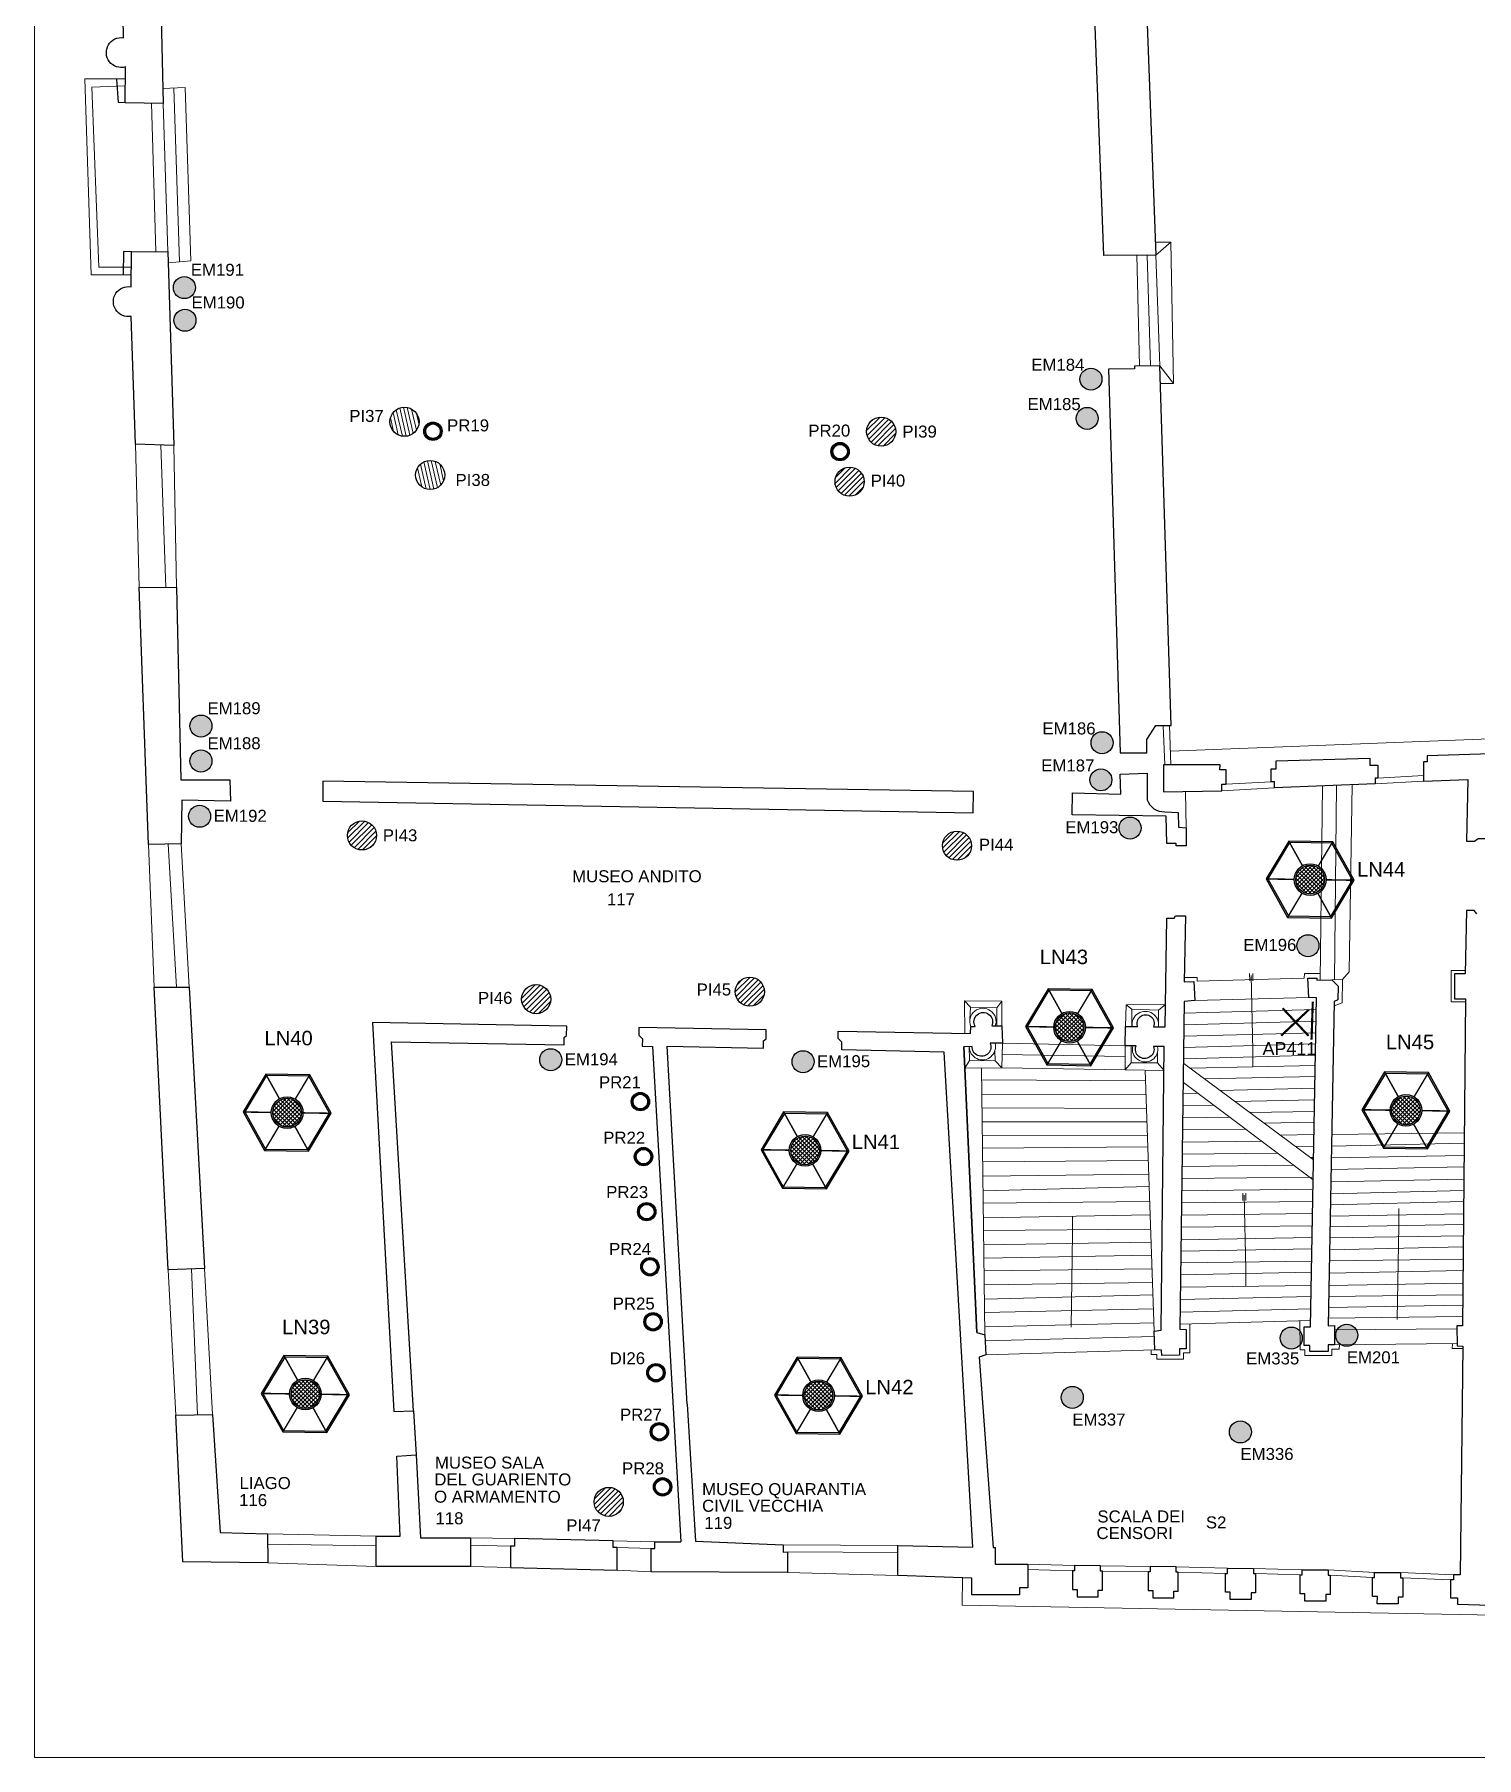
# Model space of a CAD drawing. Header units: metres. Extents: x 13 to 11853, y -8378 to 22.
# Drawn here: x 13 to 3615, y -8378 to -4073 of the extents above; entities that cross this region are included whole.
import ezdxf
from ezdxf.enums import TextEntityAlignment as Align

# ---------------------------------------------------------------- set-up
doc = ezdxf.new("R2010")
doc.units = ezdxf.units.M
doc.header["$LTSCALE"] = 0.0125
for name, color, linetype in [('CODICE EMERGENZE', 190, 'Continuous'), ('CODICE LAMPADINE', 150, 'Continuous'), ('LAMPADE DI EMERGENZA', 3, 'Continuous')]:
    doc.layers.add(name, color=color, linetype=linetype)
for name, color, linetype, lineweight in [('LAMPADINE', 30, 'Continuous', 30), ('MURI', 7, 'Continuous', 9), ('VANI', 66, 'Continuous', 9)]:
    doc.layers.add(name, color=color, linetype=linetype, lineweight=lineweight)
doc.styles.add('ducale_200', font='ARIAL.TTF', dxfattribs={"height": 1})
doc.styles.get("Standard").update_dxf_attribs({"font": 'romans.shx'})

# ---------------------------------------------------------------- blocks, each defined once
blk = doc.blocks.new('PIANTANA')
at = {"lineweight": 0}
h = blk.add_hatch(dxfattribs=at)
h.set_pattern_fill('ANSI31', color=256, scale=600, style=0)
h.set_pattern_definition([(45, (37136.21, 23067.97), (-53.03301, 53.03301), [])])
edge = h.paths.add_edge_path()
edge.add_arc((14258, -2729), 291, 0, 360)
blk.add_circle((14258, -2729), 291)
blk = doc.blocks.new('LANTERNA')
at = {"linetype": 'Continuous'}
h = blk.add_hatch(color=256, dxfattribs=at)
h.paths.add_polyline_path([(65.31, -45.84, 1), (69.69, -45.84, 1)])
h.paths.add_polyline_path([(69.48, -45.84, -1), (65.51, -45.84, -1)], flags=16)
h = blk.add_hatch(dxfattribs=at)
h.set_pattern_fill('ANSI37', color=256, scale=3.214976, style=0)
h.set_pattern_definition([(45, (-226.14574, -312.50277), (-0.2841664, 0.2841664), []), (135, (-226.14574, -312.50277), (-0.2841664, -0.2841664), [])])
edge = h.paths.add_edge_path()
edge.add_arc((67.5, -45.84), 1.98, 0, 360)
at = {"layer": 'LAMPADINE'}
h = blk.add_hatch(color=14, dxfattribs=at)
h.paths.add_polyline_path([(70.35, -50.95), (73.35, -45.93), (70.5, -40.81), (64.65, -40.72), (61.64, -45.75), (64.49, -50.87)], flags=16)
h.paths.add_polyline_path([(70.46, -51.16), (73.59, -45.93), (70.62, -40.61), (64.54, -40.52), (61.41, -45.75), (64.38, -51.06)])
at = {"linetype": 'Continuous'}
for radius in [2.19, 1.98]:
    blk.add_circle((67.5, -45.84), radius, dxfattribs=at)
at = {"layer": 'LAMPADINE', "color": 14, "const_width": 0.2}
for points in [[(64.54, -40.52), (66.43, -43.92)], [(70.62, -40.61), (68.62, -43.96)], [(61.41, -45.75), (65.31, -45.81)], [(66.37, -47.72), (64.38, -51.06)], [(69.69, -45.87), (73.59, -45.93)], [(68.57, -47.75), (70.46, -51.16)]]:
    blk.add_lwpolyline(points, dxfattribs=at)
at = {"layer": 'LAMPADINE', "color": 14}
for points in [[(70.46, -51.16), (73.59, -45.93), (70.62, -40.61), (64.54, -40.52), (61.41, -45.75), (64.38, -51.06)], [(70.35, -50.95), (73.35, -45.93), (70.5, -40.81), (64.65, -40.72), (61.64, -45.75), (64.49, -50.87)]]:
    blk.add_lwpolyline(points, close=True, dxfattribs=at)
blk = doc.blocks.new('FB')
h = blk.add_hatch(color=256)
edge = h.paths.add_edge_path(flags=16)
edge.add_arc((323.34, 430.98), 1.01, 0, 360)
edge = h.paths.add_edge_path()
edge.add_arc((323.34, 430.98), 1.27, 0, 360)
for radius in [1.27, 1.01]:
    blk.add_circle((323.34, 430.98), radius)
blk = doc.blocks.new('re')
at = {"const_width": 0.3}
for points in [[(51.55, 419.05), (51.66, 413.81)], [(55.72, 418.12), (52.08, 414.34)], [(52.09, 417.95), (55.87, 414.31)]]:
    blk.add_lwpolyline(points, dxfattribs=at)

msp = doc.modelspace()

# ---------------------------------------------------------------- hatches: boundary and pattern name
at = {"layer": 'LAMPADE DI EMERGENZA'}
for points in [[(359.8, -4705.5, 1), (414.8, -4705.5, 1)], [(361.4, -4787.2, 1), (416.3, -4787.2, 1)], [(2624.6, -4934.3, 1), (2679.6, -4934.3, 1)], [(2615.3, -5032.4, 1), (2670.2, -5032.4, 1)], [(401.3, -5800.8, 1), (456.3, -5800.8, 1)], [(2652.5, -5842.6, 1), (2707.5, -5842.6, 1)], [(401.3, -5888.2, 1), (456.3, -5888.2, 1)], [(2649.5, -5935.3, 1), (2704.4, -5935.3, 1)], [(397.9, -6026.3, 1), (452.9, -6026.3, 1)], [(2722.2, -6055.6, 1), (2777.1, -6055.6, 1)], [(3166.8, -6349.6, 1), (3221.8, -6349.6, 1)], [(1275.1, -6634.5, 1), (1330.1, -6634.5, 1)], [(1905.4, -6639.4, 1), (1960.3, -6639.4, 1)], [(3125.2, -7329.8, 1), (3180.2, -7329.8, 1)], [(3263.7, -7322.7, 1), (3318.7, -7322.7, 1)], [(2578, -7478, 1), (2633, -7478, 1)], [(2998, -7564.2, 1), (3053, -7564.2, 1)]]:
    msp.add_hatch(color=256, dxfattribs=at).paths.add_polyline_path(points)

# ---------------------------------------------------------------- linework, layer by layer
for centre in [(387.3, -4705.5), (388.8, -4787.2), (2652.1, -4934.3), (2642.7, -5032.4), (428.8, -5800.8), (2680, -5842.6), (428.8, -5888.2), (2676.9, -5935.3), (425.4, -6026.3), (2749.7, -6055.6), (3194.3, -6349.6), (1302.6, -6634.5), (1932.9, -6639.4), (3152.7, -7329.8), (3291.2, -7322.7), (2605.5, -7478), (3025.5, -7564.2)]:
    msp.add_circle(centre, 27.5, dxfattribs=at)
at = {"layer": 'MURI', "color": 252}
for p, q in [((2832.6, -5800), (2836.4, -5897)), ((2832.6, -5800), (2836.4, -5897)), ((2848.4, -5799.1), (2851.9, -5897.4)), ((2848.4, -5799.1), (2851.9, -5897.4)), ((1883.6, -7845.9), (2169.9, -7848.3)), ((1894.2, -7863.4), (2169.9, -7865.8)), ((1894.2, -7915.2), (2169.9, -7922.7))]:
    msp.add_line(p, q, dxfattribs=at)
at = {"layer": 'MURI', "linetype": 'ByBlock', "lineweight": 30}
for p, q in [((3200.8, -7301.4), (3215.6, -6479.9)), ((3200.8, -7301.4), (3215.6, -6479.9)), ((1840.8, -6559.8), (1522.4, -6553.8)), ((1522.4, -6553.8), (1522.4, -6573.4)), ((1522.4, -6573.4), (1531.6, -6581.9)), ((1531.6, -6581.9), (1531.3, -6600.9)), ((1834.4, -6587), (1840.4, -6582.3)), ((1840.4, -6582.3), (1840.8, -6559.8)), ((1531.3, -6600.9), (1556.5, -6601.6)), ((1556.5, -6601.6), (1627.8, -7838.8)), ((1593.1, -6600.9), (1834.4, -6605.9)), ((1643.8, -7494.7), (1593.1, -6600.9)), ((1834.4, -6605.9), (1834.4, -6587)), ((2367.4, -7315.7), (2334.7, -6602.6)), ((2367.4, -7315.7), (2334.7, -6602.6)), ((1643.8, -7494.7), (1664, -7837.1)), ((1553.4, -7855.5), (1563, -7855.5)), ((1553.4, -7913.5), (1553.4, -7855.5)), ((1563, -7838.8), (1627.8, -7838.8)), ((1563, -7855.5), (1563, -7838.8)), ((1664, -7837.1), (1883.6, -7845.9)), ((1883.6, -7845.9), (1883.6, -7864.3)), ((1883.6, -7864.3), (1894.2, -7863.4)), ((1894.2, -7863.4), (1894.2, -7915.2)), ((1894.2, -7915.2), (1553.4, -7913.5))]:
    msp.add_line(p, q, dxfattribs=at)
at = {"layer": 'MURI', "linetype": 'Continuous', "ltscale": 0.1}
msp.add_lwpolyline([(12.8, 22.4), (11852.8, 22.4), (11852.8, -8377.6), (12.8, -8377.6)], close=True, dxfattribs=at)
at = {"layer": 'MURI', "linetype": 'ByBlock', "lineweight": 30}
for points in [[(2813.8, -4624.5), (2684.6, -4625.7), (2640.3, -3457.7), (2709.5, -3454.9), (2709.5, -3448), (2770.3, -3448)], [(2824.4, -4901.1), (2761.2, -4901.5), (2761.2, -4908.6), (2696, -4909.4), (2725.1, -5868.2), (2791.5, -5868.2), (2792.1, -5834.4), (2814.1, -5799.4), (2852.6, -5799.4)], [(274.3, -5453.8), (367.4, -5455), (378.5, -5934.9), (500.9, -5934.9), (502.2, -5988.8), (380.9, -5986.4), (379.7, -6095.3), (297.6, -6096.6)], [(3110.8, -5955.5), (3110.8, -5940), (3102.5, -5940), (3102.5, -5908.1), (3115.2, -5908.1), (3115.2, -5888), (3348.5, -5881.3), (3348.5, -5898.8), (3368.5, -5898.8), (3368.5, -5930.7), (3362.2, -5930.7), (3362.2, -5945.6)], [(2974.6, -5898), (2833.6, -5898), (2833.6, -5965.3), (2979.4, -5962.5), (2979.4, -5946), (2989.9, -5946), (2989.9, -5910.5), (2974.4, -5910.5)], [(311.7, -6453.2), (398.9, -6453.2), (437.5, -7156), (346.9, -7159.4)], [(3193.7, -6431), (3216.8, -6431), (3216.8, -6435.4), (3253.9, -6434.9), (3269.9, -6450.9), (3269.1, -6484.8), (3259.6, -6489), (3244.7, -7298.9), (3260.6, -7298.5), (3260.3, -7346.9), (3244.8, -7346.9), (3244.8, -7363.2), (3198.8, -7363.2), (3198.8, -7348.3), (3184.5, -7348.3), (3185, -7301.4), (3200.8, -7301.4), (3215.6, -6479.9), (3215.6, -6479.9), (3196.2, -6479)], [(366, -7522.6), (457.2, -7520.6), (476.6, -7815.6), (595.1, -7818.5), (596, -7891.3), (383.4, -7888.4)], [(866.8, -7824.4), (926.8, -7824.4), (918, -7624.9), (966.6, -7621.1), (976.9, -7828.7), (1102.3, -7828.7), (1102.3, -7900.7), (866.3, -7900.7)], [(1212.1, -7830.7), (1212.1, -7849.3), (1202.3, -7849.3), (1202.3, -7902.8), (1468.1, -7909.3), (1468.1, -7852.6), (1458.4, -7852.6), (1458.4, -7836.4)], [(2605.9, -7957.9), (2617.8, -7957.9), (2617.6, -7976.4), (2670, -7976.4), (2670, -7959.5), (2681.2, -7959.5), (2681.2, -7911.7), (2675.7, -7911.7), (2675.7, -7898.5), (2610.7, -7898), (2610.7, -7911), (2605.9, -7911)], [(2870.3, -7914.3), (2864.8, -7914.3), (2864.8, -7901.1), (2799.8, -7900.7), (2799.8, -7913.6), (2795, -7913.6), (2795, -7960.6), (2806.9, -7960.6), (2806.7, -7979), (2859.1, -7979), (2859.1, -7962.2), (2870.3, -7962.2)], [(3000, -7964.5), (2988.1, -7964.5), (2988.1, -7917.6), (2992.9, -7917.6), (2992.9, -7904.6), (3057.9, -7905.1), (3057.9, -7918.3), (3063.4, -7918.3), (3063.4, -7966.1), (3052.2, -7966.1), (3052.2, -7983), (2999.8, -7983)], [(3186.5, -7968.5), (3174.6, -7968.5), (3174.6, -7921.6), (3179.4, -7921.6), (3179.4, -7908.6), (3244.4, -7909), (3244.4, -7922.3), (3249.8, -7922.3), (3249.8, -7970.1), (3238.7, -7970.1), (3238.7, -7987), (3186.2, -7987)], [(3367.6, -7975.1), (3355.8, -7975.1), (3355.8, -7928.2), (3360.6, -7928.2), (3360.6, -7915.2), (3425.5, -7915.6), (3425.5, -7928.9), (3431, -7928.9), (3431, -7976.7), (3419.8, -7976.7), (3419.8, -7993.6), (3367.4, -7993.6)]]:
    msp.add_lwpolyline(points, close=True, dxfattribs=at)
for points in [[(230.1, -3777.9), (323.6, -3780.6), (334.3, -4245.3), (239.6, -4244.3), (240.1, -4154.4, -1.240166), (235.3, -4081.3)], [(254.1, -4777.4, -1.200572), (254.1, -4703.7), (255.1, -4616.1), (345.7, -4615.1), (360.7, -5100), (265, -5097)], [(2840.3, -6026.1), (2605.1, -6022.9), (2605.9, -5968.1), (2726.5, -5971), (2725.2, -5921.4), (2792.8, -5918.9), (2792.8, -5984.8, 0.342639), (2836.5, -6014.8), (2870.1, -6017.1), (2870.9, -6053.3), (2890.1, -6055.5), (2890.3, -6099.7), (2889.9, -6099.7), (2865.3, -6099.8), (2865.1, -6094.2), (2841.4, -6094.2)], [(2769.1, -6551.7, -1.526171), (2808.2, -6552), (2837.7, -6551.9), (2841.4, -6280.5), (2859.9, -6280.5), (2859.9, -6280.5), (2863.5, -6274.6), (2888, -6274.6), (2885.2, -6439.6), (2909.4, -6438.7), (2911.3, -6486.1), (2884.6, -6488.9), (2874.2, -7307.3), (2889.9, -7308.1), (2890.1, -7357), (2873.3, -7357), (2873.3, -7372.8), (2828.9, -7373), (2828.4, -7359.9), (2811.5, -7359.4), (2810.2, -7312.6), (2827.8, -7310.4), (2835.4, -6601.2), (2835.4, -6601.2), (2808.8, -6601.6, -1.386979), (2764.7, -6600), (2737.3, -6600.1), (2738.7, -6551.3)], [(2362.7, -6551.2, -1.656898), (2404.1, -6549.9), (2429.6, -6549.9), (2430.8, -6592.7), (2400, -6592.7, -1.267683), (2355.2, -6601.3), (2334.7, -6602.6), (2367.4, -7315.7), (2387.2, -7321.5), (2389.7, -7371.4), (2373.2, -7377.3), (2407.9, -7853.1), (2412.5, -7853.2), (2412.5, -7894.7), (2494.6, -7894.7), (2494.6, -7953.6), (2473.4, -7953.6), (2473.4, -7971), (2354.5, -7971), (2354.5, -7929.5), (2169.9, -7922.7), (2169.9, -7848.3), (2357.1, -7852), (2285.2, -6615.2), (2029.4, -6610), (2029.7, -6590.2), (2020.5, -6581.7), (2020.5, -6563.2), (2350.9, -6569.2), (2351.8, -6551.2)]]:
    msp.add_lwpolyline(points, format="xyb", close=True, dxfattribs=at)
at = {"layer": 'MURI', "color": 252}
for points in [[(2850.7, -5863.8), (5524.6, -5760), (7553.5, -5706.6), (9306.8, -5668.1), (9264.4, -4110.3), (9290.1, -4108.9), (9294.1, -4114.5), (9313.3, -4114.5), (9317.6, -4108.7), (9902.5, -4074.8)], [(254.4, -4674), (154.3, -4674), (138.4, -4184.2), (239.9, -4184.2)], [(254.6, -4654.9), (173.2, -4654.9), (156.1, -4204.8), (239.8, -4201.2)], [(332.9, -4208.5), (389, -4206.1), (403.3, -4639), (346.6, -4643.4)], [(360.9, -4207.3), (374.9, -4641.2)], [(305.2, -4245), (316.4, -4615.4)], [(334.3, -4245.3), (345.7, -4615.1)], [(2825.8, -4945.5), (2858.3, -4945.5), (2851.5, -4592.3), (2812.6, -4592.3)], [(2813.8, -4624.5), (2851.5, -4592.3)], [(2773.8, -4901.4), (2766.8, -4624.9)], [(2801.1, -4901.2), (2792.3, -4624.7)], [(2824.4, -4901.1), (2813.8, -4624.5)], [(2824.4, -4901.1), (2858.3, -4945.5)], [(265, -5097), (274.3, -5453.8)], [(328.6, -5099), (341, -5454.7)], [(360.7, -5100), (367.4, -5455)], [(2989.9, -5946), (3102.5, -5940)], [(3362.2, -5945.6), (3483.3, -5938.7)], [(3368.5, -5930.7), (3483.3, -5924.6)], [(2890.1, -6055.5), (2888.3, -5964.3)], [(2979.4, -5962.5), (3110.8, -5955.5)], [(3225.1, -6435.3), (3230.4, -5950.8)], [(3260.8, -6434.7), (3265.5, -5949.4)], [(3305, -5947.8), (3296.8, -6414.9), (3280.6, -6434.4)], [(297.6, -6096.6), (311.7, -6453.2)], [(346.7, -6095.8), (367.3, -6453.2)], [(379.7, -6095.3), (398.9, -6453.2)], [(3185.2, -6430.6), (2917.2, -6438.5)], [(3048.6, -6419.2), (3048.7, -6437.5)], [(3056.6, -6652.5), (3056.5, -6611.2), (3052.6, -6424.4)], [(3056.4, -6419.2), (3056.5, -6437.4)], [(2337.3, -6569), (2336.6, -6487.3), (2429.6, -6488.1), (2429.6, -6549.9)], [(2350.8, -6503.4), (2336.6, -6487.3)], [(2417.3, -6504.4), (2429.6, -6488.1)], [(2738.7, -6551.3), (2740, -6497.6), (2838.5, -6496.3)], [(2754.3, -6508.5), (2740, -6497.6)], [(2911.3, -6486.1), (3196.2, -6479)], [(2349.7, -6534.1), (2350.8, -6503.4), (2417.3, -6504.4), (2417.4, -6549.9)], [(2820.8, -6542.2), (2821, -6510.9), (2754.3, -6508.5), (2754.2, -6551.5)], [(2883.8, -6547.6), (3214.6, -6538.5)], [(3215.1, -6508.6), (2884.2, -6518)], [(2883.5, -6575.8), (3214, -6567)], [(2337.2, -6655.4), (2429.2, -6654.7), (2430.8, -6592.7)], [(2412.3, -6611.5), (2413, -6637.1), (2348.8, -6636.3), (2348.1, -6601.7)], [(2429.5, -6621.4), (2737.7, -6626.3)], [(2430.8, -6592.7), (2737.3, -6600.1)], [(2737.3, -6600.1), (2738, -6659.8), (2834.8, -6661)], [(2752.3, -6600.1), (2752.3, -6642.3), (2818.7, -6642.3), (2818.7, -6613.9)], [(2882.8, -6632.5), (3213, -6622.9)], [(2883.1, -6603.5), (3213.5, -6594.7)], [(2413, -6637.1), (2429.2, -6654.7)], [(2738, -6659.8), (2429.2, -6654.7)], [(2818.7, -6642.3), (2834.8, -6661)], [(3208.3, -6884.5), (2884, -6643.6)], [(2900.6, -6655.9), (3212.6, -6649)], [(2788.2, -6687), (2379.3, -6684.7)], [(3207.4, -6934.4), (2883.4, -6691.5)], [(3212.1, -6676.7), (2935.6, -6681.9)], [(2975.7, -6711.7), (3211.6, -6705.1)], [(2379.7, -6721.3), (2789.5, -6722.5)], [(2790.7, -6756.5), (2380.1, -6754.5)], [(2958.7, -6748), (2881.3, -6748.8)], [(2918.8, -6718), (2881.7, -6718.4)], [(3012.7, -6739.2), (3211, -6734.4)], [(2791.8, -6789.3), (2380.6, -6789.3)], [(2998.7, -6777.9), (2880.9, -6779.2)], [(3049.4, -6766.4), (3210.5, -6763.6)], [(3210, -6790.4), (3085.2, -6793.1)], [(2381, -6824.4), (2793, -6822.6)], [(3078.6, -6837.8), (2880.1, -6840)], [(3038.6, -6807.9), (2880.5, -6809.6)], [(3125.5, -6823), (3209.5, -6821.1)], [(3584.3, -6842.6), (3252.9, -6850.2)], [(3584.6, -6816.9), (3253.5, -6821.3)], [(2794, -6851.8), (2381.4, -6855.5)], [(2795.2, -6886.4), (2381.8, -6889.3)], [(3118.6, -6867.8), (2879.7, -6870.4)], [(3163.3, -6851.1), (3208.9, -6850.2)], [(3200.6, -6878.7), (3208.4, -6878.6)], [(3252.4, -6879.4), (3584.1, -6873.9)], [(2796.4, -6920), (2382.3, -6925.4)], [(3204, -6927.6), (2879, -6931.2)], [(3158.5, -6897.7), (2879.4, -6900.8)], [(3251.9, -6908.8), (3583.8, -6902.4)], [(2382.7, -6961.6), (2797.5, -6951)], [(3204.3, -6958), (2878.6, -6961.6)], [(3031.2, -6967.5), (3031.3, -6985.8)], [(3039.1, -7200.7), (3039, -7159.5), (3035.2, -6972.7)], [(3038.9, -6967.4), (3039, -6985.7)], [(3583.2, -6961.1), (3250.7, -6969.4)], [(3251.3, -6939.3), (3583.5, -6933.1)], [(2383.1, -6993.1), (2798.8, -6988.2)], [(3204.7, -6988.4), (2878.2, -6992)], [(3250.2, -6997), (3583, -6989)], [(3420.9, -7005.9), (3420.9, -7049.8), (3417.5, -7283.4)], [(2800, -7022.2), (2383.6, -7029)], [(2384, -7061.1), (2801.2, -7057.3)], [(2606.4, -7025), (2606.4, -7068.9), (2603, -7302.5)], [(3205.3, -7049.2), (2877.4, -7052.8)], [(3205, -7018.8), (2877.8, -7022.4)], [(3249.2, -7051.6), (3582.5, -7046.3)], [(3249.7, -7024.9), (3582.7, -7019.3)], [(2384.4, -7096.5), (2802.4, -7090.6)], [(2877, -7084.3), (3204.8, -7078.8)], [(3581.9, -7101.9), (3248.2, -7109.1)], [(3582.2, -7074.2), (3248.7, -7079.7)], [(2803.5, -7123), (2384.8, -7129.8)], [(3203.7, -7137.7), (2876.3, -7142.2)], [(3204.3, -7107.1), (2876.7, -7112.3)], [(3247.7, -7136.9), (3581.6, -7133)], [(346.9, -7159.4), (366, -7522.6)], [(405.5, -7157.2), (420.2, -7521.4)], [(437.5, -7156), (457.2, -7520.6)], [(2804.7, -7156.6), (2385.2, -7162.1)], [(2875.9, -7171.7), (3203.2, -7165.4)], [(3581.4, -7161.1), (3247.1, -7167.3)], [(2805.9, -7190.7), (2385.7, -7196.4)], [(2807, -7221.7), (2386.1, -7232.7)], [(2875.2, -7233.2), (3202.2, -7225.6)], [(3202.6, -7198.7), (2875.5, -7202.8)], [(3580.8, -7221.9), (3246, -7226.1)], [(3581.1, -7192.3), (3246.6, -7198.3)], [(2808.2, -7256.8), (2386.5, -7266.1)], [(3201.6, -7256.5), (2874.8, -7264.8)], [(3580.6, -7247.3), (3245.5, -7253.7)], [(2809.4, -7291.8), (2387, -7302.1)], [(2874.4, -7295.4), (3200.9, -7285.8)], [(3245.1, -7279.8), (3580.3, -7275.9)], [(3566.3, -7306.4), (3260.5, -7309.1)], [(2388, -7336.5), (2810.5, -7326.1)], [(2811.5, -7359.4), (2389.7, -7371.4)], [(3260.3, -7346.9), (3566.7, -7343.6)], [(595.1, -7818.5), (866.8, -7824.4)], [(1102.3, -7828.7), (1212.1, -7830.7)], [(595.4, -7844.4), (866.6, -7848.9)], [(1202.3, -7849.3), (1102.3, -7847.2)], [(1458.4, -7836.4), (1563, -7838.8)], [(1553.4, -7855.5), (1468.1, -7852.6)], [(596, -7891.3), (866.3, -7900.7)], [(1102.3, -7900.7), (1202.3, -7902.8)], [(1468.1, -7909.3), (1553.4, -7913.5)], [(2494.6, -7894.7), (2610.7, -7898)], [(2605.9, -7911), (2494.6, -7908)], [(2675.7, -7898.5), (2799.8, -7900.7)], [(2681.2, -7911.7), (2795, -7913.6)], [(2864.8, -7901.1), (2992.9, -7904.6)], [(2988.1, -7917.6), (2870.3, -7914.3)], [(3057.9, -7905.1), (3179.4, -7908.6)], [(3174.6, -7921.6), (3063.4, -7918.3)], [(3244.4, -7909), (3360.6, -7915.2)], [(3425.5, -7915.6), (3557.7, -7921.2)], [(2331, -7928.6), (2330.8, -7996.9), (7254.9, -8089.2)], [(3355.8, -7928.2), (3249.8, -7922.3)], [(3550.5, -7933.9), (3431, -7928.9)]]:
    msp.add_lwpolyline(points, dxfattribs=at)
at = {"layer": 'MURI', "linetype": 'ByBlock', "lineweight": 30}
for points in [[(239.6, -4244.3), (222.5, -4243.4), (218.2, -4184.6)], [(255.1, -4616.1), (235.2, -4615.5), (234.5, -4674)], [(3492.2, -5875.5), (3492.2, -5889.9), (3483.3, -5889.9), (3483.3, -5938.7), (3594, -5934.5), (3590.5, -6088.4), (3610, -6088.4), (3619.3, -6081.7), (3647.4, -6081.7), (3650.3, -5932.4), (3723.8, -5929.6), (3719.8, -5884.9), (3705.6, -5884.9), (3705.6, -5868.4), (3492.2, -5875.5)], [(2358.7, -5964.1), (732.8, -5938.5), (732.8, -5988.2), (2357.8, -6017.3), (2358.7, -5964.6)], [(3615.9, -6269.8), (3609.2, -6261.8), (3590.1, -6261.8), (3587.3, -6420.2), (3560.6, -6420.2), (3560.5, -6482.4), (3587.7, -6482.4), (3580.1, -7299), (3566.3, -7299.4), (3566.8, -7349.4), (3580.9, -7350.4), (3574.9, -7921.4), (3557.7, -7921.2), (3557.7, -7933.9), (3550.5, -7933.9), (3550.5, -7978.6), (3567.7, -7978.6), (3567.7, -7994.9), (3677.7, -7997.7)], [(959.4, -7511.2), (904.8, -6590), (1336.3, -6597.5), (1336.3, -6578.7), (1342.3, -6573.9), (1342.8, -6550.4), (857, -6541.2), (910.9, -7513.5), (959.4, -7511.2)], [(959.4, -7511.2), (966.6, -7621.1)]]:
    msp.add_lwpolyline(points, dxfattribs=at)
at = {"layer": 'MURI'}
for points in [[(3587.5, -6411.2), (3552.3, -6411.5), (3552.1, -6490.2), (3587.6, -6490.2)], [(2917.2, -6438.5), (2917.2, -6429.2), (2885.4, -6429.3)], [(3185.2, -6430.6), (3185.7, -6419.3), (3225.3, -6419.3)], [(3253.9, -6434.9), (3280.6, -6434.4), (3279.5, -6491.9), (3259.4, -6499.9)], [(2821, -6510.9), (2838.5, -6496.3)], [(2348.8, -6636.3), (2337.2, -6655.4)], [(2378.9, -6655.1), (2387.2, -7321.5)], [(2752.3, -6642.3), (2738, -6659.8)], [(2787.3, -6660.4), (2810.2, -7312.6)], [(2802.7, -7359.9), (2802.7, -7371.1), (2816.3, -7371.1), (2816.3, -7382.4), (2883.2, -7382.2), (2883.5, -7366.9), (2899.3, -7366.9), (2899.4, -7294.6)], [(3174.2, -7286.5), (3174.6, -7359.2), (3186.5, -7359.2), (3186.5, -7373), (3254.1, -7373), (3254.1, -7357.7), (3272.4, -7357.7), (3273, -7346.8)], [(3555, -7343.8), (3554.9, -7355.5), (3580.8, -7356.1)]]:
    msp.add_lwpolyline(points, dxfattribs=at)
for centre, radius, start, end in [((2382.2, -6538.8), 32.8, 340.2973, 202.1393), ((2787.9, -6546.9), 33.2, 351.2272, 187.9285), ((2380.9, -6602), 32.8, 179.5349, 16.5186), ((2787.5, -6608.2), 31.8, 165.0998, 12.3532)]:
    msp.add_arc(centre, radius, start, end, dxfattribs=at)

# ---------------------------------------------------------------- block references
at = {"layer": 'LAMPADINE'}
for name, p, xscale, yscale, zscale, rotation in [('PIANTANA', (-295.6, -6372.3), 0.1250000000007087, 0.125, 0.125, 58.04341274812792), ('PIANTANA', (-231.3, -6505.4), 0.1250000000007087, 0.125, 0.125, 58.04341274812792), ('re', (4046.9, -14071.6), -18.06767120359287, 18.06767120358836, 18.06767120358864, 359.3132753165174)]:
    msp.add_blockref(name, p, dxfattribs=dict(at, xscale=xscale, yscale=yscale, zscale=zscale, rotation=rotation))
for name, p, xscale, yscale, zscale in [('PIANTANA', (345.7, -4724.2), 0.125, 0.125, 0.125), ('FB', (-4833.6, -12851.3), 18.06767120359291, 18.06767120358836, 18.06767120358864), ('FB', (-3816.5, -12902.2), 18.06767120359291, 18.06767120358836, 18.06767120358864), ('PIANTANA', (266.9, -4849.2), 0.125, 0.125, 0.125), ('PIANTANA', (-951.3, -5733), 0.125, 0.125, 0.125), ('PIANTANA', (535.2, -5758.7), 0.125, 0.125, 0.125), ('LANTERNA', (1980.2, -5356.2), 18.06767120359291, 18.06767120358836, 18.06767120358864), ('PIANTANA', (-516.2, -6142), 0.125, 0.125, 0.125), ('PIANTANA', (17.8, -6123.4), 0.125, 0.125, 0.125), ('LANTERNA', (1379.1, -5725), 18.06767120359291, 18.06767120358836, 18.06767120358864), ('LANTERNA', (-575.5, -5938.4), 18.06767120359291, 18.06767120358836, 18.06767120358864), ('LANTERNA', (2219.5, -5932.8), 18.06767120359291, 18.06767120358836, 18.06767120358864), ('FB', (-4315.6, -14525.9), 18.06767120359291, 18.06767120358836, 18.06767120358864), ('LANTERNA', (718.3, -6032.7), 18.06767120359291, 18.06767120358836, 18.06767120358864), ('FB', (-4307.7, -14663.4), 18.06767120359291, 18.06767120358836, 18.06767120358864), ('FB', (-4299.7, -14800.8), 18.06767120359291, 18.06767120358836, 18.06767120358864), ('FB', (-4291.8, -14938.3), 18.06767120359291, 18.06767120358836, 18.06767120358864), ('FB', (-4283.9, -15075.8), 18.06767120359291, 18.06767120358836, 18.06767120358864), ('LANTERNA', (-530, -6641.4), 18.06767120359291, 18.06767120358836, 18.06767120358864), ('FB', (-4276.6, -15203), 18.06767120359291, 18.06767120358836, 18.06767120358864), ('LANTERNA', (752.1, -6645.4), 18.06767120359291, 18.06767120358836, 18.06767120358864), ('FB', (-4268, -15350.7), 18.06767120359291, 18.06767120358836, 18.06767120358864), ('PIANTANA', (-334.8, -7397.9), 0.125, 0.125, 0.125), ('FB', (-4260.1, -15488.2), 18.06767120359291, 18.06767120358836, 18.06767120358864)]:
    msp.add_blockref(name, p, dxfattribs=dict(at, xscale=xscale, yscale=yscale, zscale=zscale))

# ---------------------------------------------------------------- texts
at = {"layer": 'CODICE EMERGENZE', "style": 'ducale_200'}
for s, p in [('EM191', (403.5, -4676.1)), ('EM190', (405.1, -4757.8)), ('EM184', (2503, -4913.4)), ('EM185', (2493.7, -5011.6)), ('EM189', (445, -5771.4)), ('EM186', (2530.9, -5821.8)), ('EM188', (445, -5858.8)), ('EM187', (2527.9, -5914.4)), ('EM192', (460.3, -6040.1)), ('EM193', (2587.9, -6068.5)), ('EM196', (3032.6, -6362.5)), ('EM194', (1337.6, -6648.3)), ('EM195', (1967.8, -6653.1)), ('EM335', (3039.7, -7395.6)), ('EM201', (3291.3, -7392.8)), ('EM337', (2605.6, -7548.2)), ('EM336', (3025.6, -7634.3))]:
    msp.add_text(s, height=30, dxfattribs=at).set_placement(p)
at = {"layer": 'CODICE LAMPADINE', "width": 1534, "attachment_point": 1, "line_spacing_factor": 0.75, "style": 'ducale_200'}
for s, insert, char_height in [('PI37', (799.2, -5011.1), 30), ('PR19', (1043.7, -5034.8), 30), ('PR20', (1946, -5047.8), 30), ('PI39', (2180.9, -5050.2), 30), ('PI38', (1064.7, -5171.1), 30), ('PI40', (2101.9, -5172.7), 30), ('PI43', (883.1, -6058.8), 30), ('PI44', (2372.2, -6082.3), 30), ('LN44', (3316.8, -6140.9), 36.14), ('LN43', (2524.2, -6359.5), 36.14), ('PI45', (1667.1, -6444), 30), ('PI46', (1120.7, -6464.9), 30), ('LN40', (587.3, -6562.3), 36.14), ('LN45', (3388.9, -6572.1), 36.14), ('AP411', (3080.8, -6590.5), 32), ('PR21', (1423, -6675.6), 30), ('PR22', (1433.7, -6814.2), 30), ('LN41', (2054.5, -6821.5), 36.14), ('PR23', (1441.1, -6950), 30), ('PR24', (1448.3, -7092.3), 30), ('PR25', (1457.5, -7228.5), 30), ('LN39', (631.6, -7283.9), 36.14), ('DI26', (1449.7, -7365.2), 30), ('LN42', (2088.3, -7434.1), 36.14), ('PR27', (1475.6, -7506), 30), ('PR28', (1480.7, -7640.2), 30), ('PI47', (1341.3, -7782.7), 30)]:
    msp.add_mtext(s, dxfattribs=dict(at, insert=insert, char_height=char_height))
at = {"layer": 'MURI', "linetype": 'ByBlock', "lineweight": 30, "style": 'ducale_200'}
for s, p in [('MUSEO ANDITO', (1517.8, -6191.1)), ('MUSEO SALA', (1149.5, -7655.9)), ('DEL GUARIENTO', (1182.8, -7697.9)), ('MUSEO QUARANTIA', (1885.6, -7722.2)), ('O ARMAMENTO', (1169.3, -7741)), ('CIVIL VECCHIA', (1832, -7763.7)), ('SCALA DEI', (2777.7, -7790.4)), ('CENSORI', (2761.4, -7831.8))]:
    msp.add_text(s, height=30, dxfattribs=at).set_placement(p, align=Align.CENTER)
msp.add_text('LIAGO', height=30, dxfattribs=at).set_placement((525, -7706.9))
at = {"layer": 'VANI', "linetype": 'Continuous', "char_height": 30, "width": 2778.7, "attachment_point": 1}
for s, insert in [('{\\fArial|b0|i0|c0|p34;117}', (1443, -6219)), ('{\\fArial|b0|i0|c0|p34;116}', (524.1, -7719.5)), ('{\\fArial|b0|i0|c0|p34;118}', (1014.6, -7764.9)), ('{\\fArial|b0|i0|c0|p34;119}', (1686.2, -7776.4))]:
    msp.add_mtext(s, dxfattribs=dict(at, insert=insert))
at = {"layer": 'VANI', "color": 161, "linetype": 'Continuous', "insert": (2939.2, -7775.2), "char_height": 30, "width": 2778.72, "attachment_point": 1, "style": 'ducale_200'}
msp.add_mtext('{\\fArial|b0|i0|c0|p34;S2}', dxfattribs=at)

doc.saveas('drawing.dxf')
